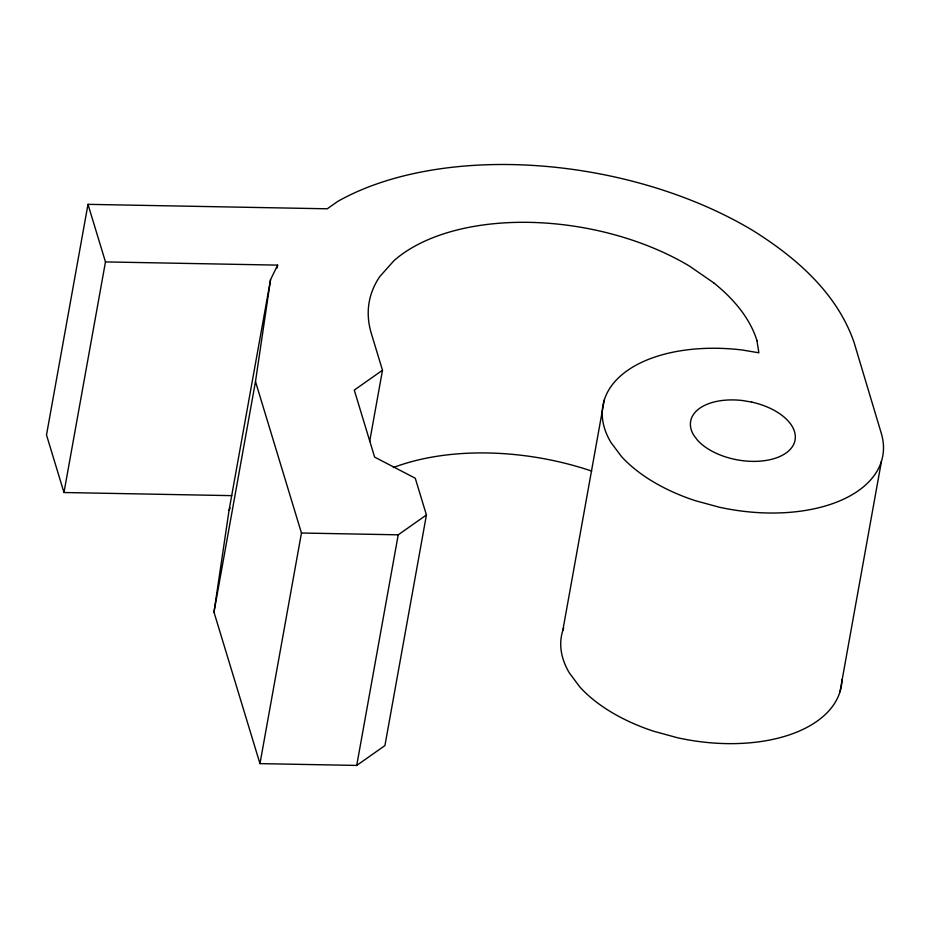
<?xml version="1.0" encoding="UTF-8"?>
<svg xmlns="http://www.w3.org/2000/svg" width="930" height="930" viewBox="0 0 930 930"><rect width="100%" height="100%" fill="white"/><g stroke="black" fill="none" stroke-linecap="round" stroke-linejoin="round"><path stroke-width="1.4" d="M713.717 282.836L689.467 266.096A198.078 111.054 10.2 0 0 394.053 260.586L379.754 276.617A198.078 111.054 10.2 0 0 371.337 333.498L382.486 370.245L354.272 390.089L374.616 457.095L415.268 478.229L426.428 514.976L384.927 745.581L356.725 765.425L259.97 763.623L213.981 612.161L229.071 510.233L270.56 279.616L277.628 265.12L105.474 261.911L87.99 204.344L327.232 208.797L337.66 201.461A297.844 166.981 10.2 0 1 752.579 230.338C795.801 257.285 837.058 292.973 854.089 342.496L881.256 433.217A142.174 79.713 10.2 0 1 719.018 507.141L695.315 500.677A142.174 79.713 10.2 0 1 621.356 456.386L610.905 442.401A142.174 79.713 10.2 0 1 742.268 349.994L758.868 352.807L756.962 340.682M213.981 612.161L255.483 381.556L270.56 279.616M87.99 204.344L46.5 434.949L63.972 492.516L231.791 495.644M63.972 492.516L105.474 261.911M277.117 267.968L277.628 265.12M259.97 763.623L301.459 533.018L255.483 381.556M369.675 441.425L382.486 370.245M356.725 765.425L398.214 534.82L426.428 514.976M562.766 630.668L604.256 400.051M839.976 691.839L881.466 461.234M229.071 510.233L230.14 508.024M301.459 533.018L398.214 534.82M841.999 679.493A142.174 79.713 10.2 0 1 677.528 737.757L653.825 731.282A142.174 79.713 10.2 0 1 579.867 687.003L569.416 673.018A142.174 79.713 10.2 0 1 563.673 628.017M713.717 282.848A198.078 111.054 10.2 0 1 756.962 340.706M393.367 467.558A198.078 111.054 10.2 0 1 591.678 471.068M751.754 402.097L742.64 400.551A53.057 29.748 10.2 0 0 693.617 435.031L697.523 440.25A53.057 29.748 10.2 0 0 785.978 453.05A53.057 29.748 10.2 0 0 751.754 402.097"/></g></svg>
